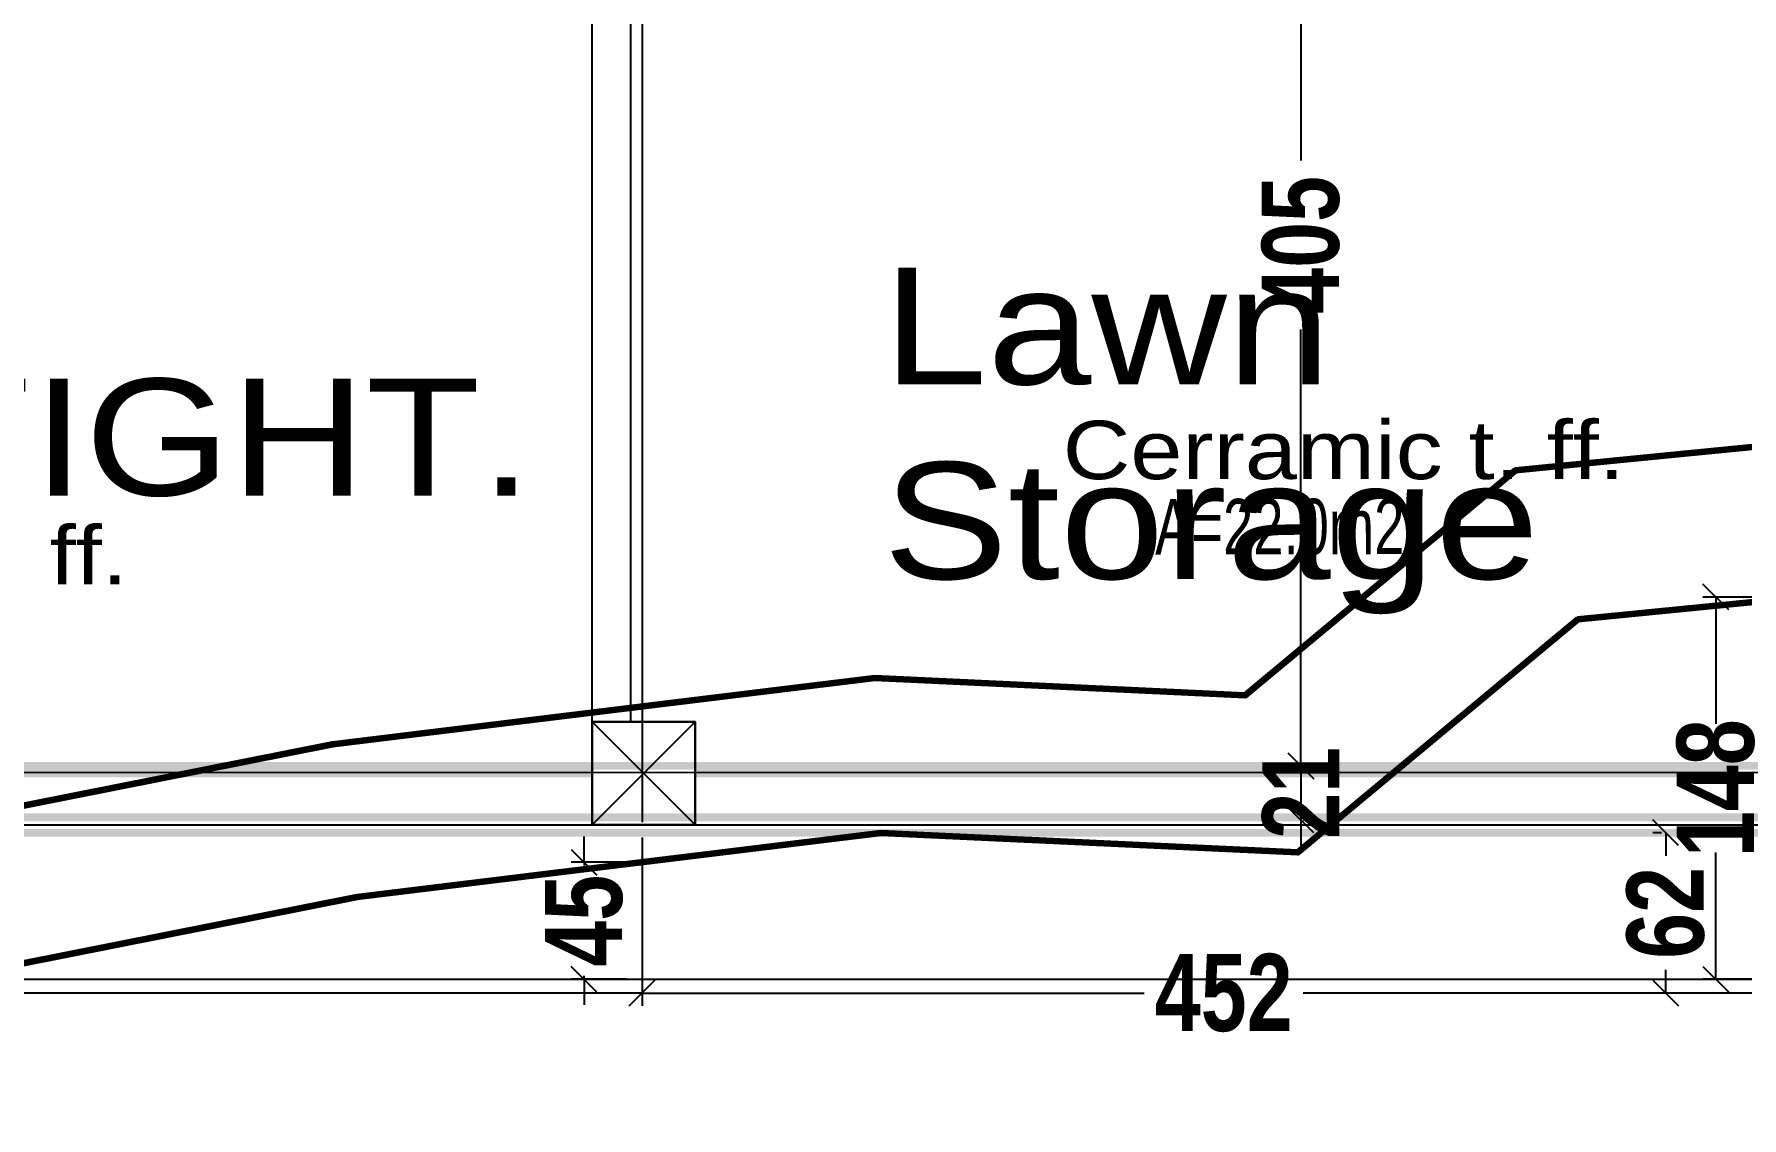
# Model space of a CAD drawing. Extents: x 250879 to 348495, y -51522 to -9360.
# Drawn here: x 337332 to 337996, y -46093 to -45672 of the extents above; entities that cross this region are included whole.
import ezdxf

# ---------------------------------------------------------------- set-up
doc = ezdxf.new("R2010")
doc.units = 0
doc.layers.get('0').update_dxf_attribs({"linetype": 'CONTINUOUS'})
doc.layers.get('DEFPOINTS').update_dxf_attribs({"color": 9, "linetype": 'CONTINUOUS'})
for name, color, linetype, lineweight in [('A-text finishing', 6, 'CONTINUOUS', 13), ('A-text function', 30, 'CONTINUOUS', 20), ('excavation border', 5, 'CONTINUOUS', 30), ('VIS', 8, 'CONTINUOUS', 18)]:
    doc.layers.add(name, color=color, linetype=linetype, lineweight=lineweight)
for name, color, linetype in [('AXIS', 1, 'CONTINUOUS'), ('COLUMN', 5, 'CONTINUOUS'), ('TEXT', 3, 'CONTINUOUS'), ('WALL', 7, 'CONTINUOUS')]:
    doc.layers.add(name, color=color, linetype=linetype)
doc.styles.add('ARIAL', font='BOD_CR.TTF', dxfattribs={"width": 1.2})
doc.styles.add('CITYBLUEPRINT', font='cityb___.ttf', dxfattribs={"width": 0.8})
doc.styles.get("Standard").update_dxf_attribs({"font": 'sanss___.ttf', "height": 15})
doc.dimstyles.new('50', dxfattribs={"dimtxt": 30, "dimasz": 10, "dimexe": 5, "dimexo": 6, "dimgap": 5, "dimtad": 0, "dimdec": 0, "dimdsep": 46, "dimtxsty": 'CITYBLUEPRINT', "dimblk1": 'OBLIQUE', "dimblk2": 'OBLIQUE', "dimsah": 1, "dimcen": 0.05, "dimdle": 0.03, "dimclrd": 24, "dimclre": 22, "dimclrt": 30, "dimadec": 0, "dimazin": 0, "dimtfac": 1, "dimtdec": 0, "dimtix": 1, "dimtmove": 0, "dimatfit": 3, "dimldrblk": 'OBLIQUE', "dimfxl": 1, "dimtolj": 1, "dimtzin": 0, "dimarcsym": 0})
doc.dimstyles.new('STANDARD$0', dxfattribs={"dimscale": 0, "dimtxt": 12, "dimasz": 8, "dimexe": 15, "dimexo": 0.0625, "dimgap": 2, "dimtad": 1, "dimdec": 0, "dimzin": 0, "dimdsep": 46, "dimtxsty": 'Standard', "dimblk1": 'ARCHTICK', "dimblk2": 'ARCHTICK', "dimsah": 1, "dimcen": 0.09, "dimdle": 15, "dimclrd": 3, "dimclre": 3, "dimclrt": 3, "dimazin": 0, "dimtfac": 1, "dimtdec": 0, "dimtofl": 0, "dimtmove": 1, "dimatfit": 3, "dimldrblk": 'ARCHTICK', "dimfxl": 1.0455, "dimfxlon": 1, "dimtolj": 1, "dimtzin": 0, "dimarcsym": 0})

# ---------------------------------------------------------------- blocks, each defined once
blk = doc.blocks.new('_ARCHTICK')
at = {"color": 0, "linetype": 'ByBlock', "const_width": 0.15}
blk.add_lwpolyline([(-0.5, -0.5), (0.5, 0.5)], dxfattribs=at)
blk = doc.blocks.new('*D2178')
at = {"layer": 'DEFPOINTS', "color": 0, "linetype": 'Continuous', "transparency": 16777216}
for p in [(338889.85, -45636.95), (338975.48, -45774.45), (337957.81, -46217.39)]:
    blk.add_point(p, dxfattribs=at)
at = {"layer": 'WALL', "color": 3, "linetype": 'Continuous', "lineweight": -2, "transparency": 16777216}
for p, q in [((338030.71, -46362.82), (338988.21, -45766.52)), ((338974.93, -45773.56), (338983.41, -45787.18)), ((338042.89, -46354), (338051.37, -46367.62))]:
    blk.add_line(p, q, dxfattribs=at)
at = {"layer": 'WALL', "color": 3, "linetype": 'Continuous', "lineweight": -2, "transparency": 16777216, "xscale": 8, "yscale": 8, "zscale": 8}
for p, rotation in [((338975.48, -45774.45), 31.91311431411651), ((338043.44, -46354.89), 211.9131143141165)]:
    blk.add_blockref('_ARCHTICK', p, dxfattribs=dict(at, rotation=rotation))
at = {"layer": 'WALL', "color": 3, "linetype": 'Continuous', "transparency": 16777216, "insert": (338504.32, -46056.41), "char_height": 15, "attachment_point": 5, "rotation": 31.91311}
blk.add_mtext('\\A1;1098', dxfattribs=at)
blk = doc.blocks.new('cbcb')
at = {"layer": 'AXIS'}
blk.add_line((328671.27, -10741.78), (328670.74, -14326.06), dxfattribs=at)
blk = doc.blocks.new('_Oblique')
at = {"color": 0, "lineweight": -2}
blk.add_line((-0.5, -0.5), (0.5, 0.5), dxfattribs=at)
blk = doc.blocks.new('*D2204')
at = {"layer": 'DEFPOINTS', "color": 0, "linetype": 'Continuous', "transparency": 16777216}
for p in [(337821.29, -45551.72), (337821.29, -45956.51), (337824.18, -45956.51)]:
    blk.add_point(p, dxfattribs=at)
at = {"layer": 'VIS', "color": 24, "linetype": 'Continuous', "lineweight": -2, "transparency": 16777216}
for p, q in [((337824.18, -45551.69), (337824.18, -45721.29)), ((337824.18, -45956.54), (337824.18, -45786.94))]:
    blk.add_line(p, q, dxfattribs=at)
at = {"layer": 'VIS', "color": 22, "linetype": 'Continuous', "lineweight": -2, "transparency": 16777216}
for p, q in [((337827.29, -45551.72), (337829.18, -45551.72)), ((337827.29, -45956.51), (337829.18, -45956.51))]:
    blk.add_line(p, q, dxfattribs=at)
at = {"layer": 'VIS', "color": 24, "linetype": 'Continuous', "lineweight": -2, "transparency": 16777216, "xscale": 10, "yscale": 10, "zscale": 10}
for p, rotation in [((337824.18, -45551.72), 90), ((337824.18, -45956.51), 270)]:
    blk.add_blockref('_Oblique', p, dxfattribs=dict(at, rotation=rotation))
at = {"layer": 'VIS', "color": 30, "linetype": 'Continuous', "lineweight": 5, "transparency": 16777216, "insert": (337824.18, -45754.11), "char_height": 30, "attachment_point": 5, "rotation": 90, "style": 'CITYBLUEPRINT'}
blk.add_mtext('\\A1;405', dxfattribs=at)
blk = doc.blocks.new('*D2205')
at = {"layer": 'DEFPOINTS', "color": 0, "linetype": 'Continuous', "transparency": 16777216}
for p in [(337821.29, -45956.51), (337819.18, -45977.51), (337824.18, -45977.51)]:
    blk.add_point(p, dxfattribs=at)
at = {"layer": 'VIS', "color": 24, "linetype": 'Continuous', "lineweight": -2, "transparency": 16777216}
for p, q in [((337824.18, -45956.51), (337824.18, -45946.51)), ((337824.18, -45956.51), (337824.18, -45977.51)), ((337824.18, -45977.51), (337824.18, -45987.51))]:
    blk.add_line(p, q, dxfattribs=at)
at = {"layer": 'VIS', "color": 22, "linetype": 'Continuous', "lineweight": -2, "transparency": 16777216}
for p, q in [((337827.29, -45956.51), (337829.18, -45956.51)), ((337825.18, -45977.51), (337829.18, -45977.51))]:
    blk.add_line(p, q, dxfattribs=at)
at = {"layer": 'VIS', "color": 24, "linetype": 'Continuous', "lineweight": -2, "transparency": 16777216, "xscale": 10, "yscale": 10, "zscale": 10}
for p, rotation in [((337824.18, -45956.51), 270), ((337824.18, -45977.51), 90)]:
    blk.add_blockref('_Oblique', p, dxfattribs=dict(at, rotation=rotation))
at = {"layer": 'VIS', "color": 30, "linetype": 'Continuous', "lineweight": 5, "transparency": 16777216, "insert": (337824.18, -45967.01), "char_height": 30, "attachment_point": 5, "rotation": 90, "style": 'CITYBLUEPRINT'}
blk.add_mtext('\\A1;21', dxfattribs=at)
blk = doc.blocks.new('*D2259')
at = {"layer": 'DEFPOINTS', "color": 0, "linetype": 'Continuous', "transparency": 16777216}
for p in [(336927.92, -45978.41), (337568.24, -45978.41), (337568.24, -46044.79)]:
    blk.add_point(p, dxfattribs=at)
at = {"layer": 'VIS', "color": 22, "linetype": 'Continuous', "lineweight": -2, "transparency": 16777216}
for p, q in [((336927.92, -45984.41), (336927.92, -46049.79)), ((337568.24, -45984.41), (337568.24, -46049.79))]:
    blk.add_line(p, q, dxfattribs=at)
at = {"layer": 'VIS', "color": 24, "linetype": 'Continuous', "lineweight": -2, "transparency": 16777216}
for p, q in [((336927.89, -46044.79), (337214.58, -46044.79)), ((337568.27, -46044.79), (337281.57, -46044.79))]:
    blk.add_line(p, q, dxfattribs=at)
at = {"layer": 'VIS', "color": 24, "linetype": 'Continuous', "lineweight": -2, "transparency": 16777216, "xscale": 10, "yscale": 10, "zscale": 10, "rotation": 180}
blk.add_blockref('_Oblique', (336927.92, -46044.79), dxfattribs=at)
at = {"layer": 'VIS', "color": 24, "linetype": 'Continuous', "lineweight": -2, "transparency": 16777216, "xscale": 10, "yscale": 10, "zscale": 10}
blk.add_blockref('_Oblique', (337568.24, -46044.79), dxfattribs=at)
at = {"layer": 'VIS', "color": 30, "linetype": 'Continuous', "lineweight": 5, "transparency": 16777216, "insert": (337248.08, -46044.79), "char_height": 30, "attachment_point": 5, "style": 'CITYBLUEPRINT'}
blk.add_mtext('\\A1;640', dxfattribs=at)
blk = doc.blocks.new('*D2260')
at = {"layer": 'DEFPOINTS', "color": 0, "linetype": 'Continuous', "transparency": 16777216}
for p in [(338020.19, -45962.08), (337568.24, -45978.41), (338020.19, -46044.79)]:
    blk.add_point(p, dxfattribs=at)
at = {"layer": 'VIS', "color": 22, "linetype": 'Continuous', "lineweight": -2, "transparency": 16777216}
for p, q in [((338020.19, -45968.08), (338020.19, -46049.79)), ((337568.24, -45984.41), (337568.24, -46049.79))]:
    blk.add_line(p, q, dxfattribs=at)
at = {"layer": 'VIS', "color": 24, "linetype": 'Continuous', "lineweight": -2, "transparency": 16777216}
for p, q in [((337568.21, -46044.79), (337763.34, -46044.79)), ((338020.22, -46044.79), (337825.08, -46044.79))]:
    blk.add_line(p, q, dxfattribs=at)
at = {"layer": 'VIS', "color": 24, "linetype": 'Continuous', "lineweight": -2, "transparency": 16777216, "xscale": 10, "yscale": 10, "zscale": 10, "rotation": 180}
blk.add_blockref('_Oblique', (337568.24, -46044.79), dxfattribs=at)
at = {"layer": 'VIS', "color": 24, "linetype": 'Continuous', "lineweight": -2, "transparency": 16777216, "xscale": 10, "yscale": 10, "zscale": 10}
blk.add_blockref('_Oblique', (338020.19, -46044.79), dxfattribs=at)
at = {"layer": 'VIS', "color": 30, "linetype": 'Continuous', "lineweight": 5, "transparency": 16777216, "insert": (337794.21, -46044.79), "char_height": 30, "attachment_point": 5, "style": 'CITYBLUEPRINT'}
blk.add_mtext('\\A1;452', dxfattribs=at)
blk = doc.blocks.new('*D2277')
at = {"layer": 'DEFPOINTS', "color": 0, "linetype": 'Continuous', "transparency": 16777216}
for p in [(337545.67, -45993.96), (337568.24, -45993.96), (337568.24, -46039.43)]:
    blk.add_point(p, dxfattribs=at)
at = {"layer": 'WALL', "color": 24, "linetype": 'Continuous', "lineweight": -2, "transparency": 16777216}
for p, q in [((337545.67, -45993.96), (337545.67, -45983.96)), ((337545.67, -45993.96), (337545.67, -45995.22)), ((337545.67, -46039.43), (337545.67, -46038.16)), ((337545.67, -46039.43), (337545.67, -46049.43))]:
    blk.add_line(p, q, dxfattribs=at)
at = {"layer": 'WALL', "color": 22, "linetype": 'Continuous', "lineweight": -2, "transparency": 16777216}
for p, q in [((337562.24, -45993.96), (337540.67, -45993.96)), ((337562.24, -46039.43), (337540.67, -46039.43))]:
    blk.add_line(p, q, dxfattribs=at)
at = {"layer": 'WALL', "color": 24, "linetype": 'Continuous', "lineweight": -2, "transparency": 16777216, "xscale": 10, "yscale": 10, "zscale": 10}
for p, rotation in [((337545.67, -45993.96), 270), ((337545.67, -46039.43), 90)]:
    blk.add_blockref('_Oblique', p, dxfattribs=dict(at, rotation=rotation))
at = {"layer": 'WALL', "color": 30, "linetype": 'Continuous', "transparency": 16777216, "insert": (337545.67, -46016.69), "char_height": 30, "attachment_point": 5, "rotation": 90, "style": 'CITYBLUEPRINT'}
blk.add_mtext('\\A1;45', dxfattribs=at)
blk = doc.blocks.new('*D2278')
at = {"layer": 'DEFPOINTS', "color": 0, "linetype": 'Continuous', "transparency": 16777216}
for p in [(337970.26, -45982.51), (337965.94, -46044.79), (337970.26, -46044.79)]:
    blk.add_point(p, dxfattribs=at)
at = {"layer": 'WALL', "color": 22, "linetype": 'Continuous', "lineweight": -2, "transparency": 16777216}
for p, q in [((337964.26, -45982.51), (337960.94, -45982.51)), ((337964.26, -46044.79), (337960.94, -46044.79))]:
    blk.add_line(p, q, dxfattribs=at)
at = {"layer": 'WALL', "color": 24, "linetype": 'Continuous', "lineweight": -2, "transparency": 16777216}
for p, q in [((337965.94, -45982.48), (337965.94, -45991.51)), ((337965.94, -46044.82), (337965.94, -46035.79))]:
    blk.add_line(p, q, dxfattribs=at)
at = {"layer": 'WALL', "color": 24, "linetype": 'Continuous', "lineweight": -2, "transparency": 16777216, "xscale": 10, "yscale": 10, "zscale": 10}
for p, rotation in [((337965.94, -45982.51), 90), ((337965.94, -46044.79), 270)]:
    blk.add_blockref('_Oblique', p, dxfattribs=dict(at, rotation=rotation))
at = {"layer": 'WALL', "color": 30, "linetype": 'Continuous', "transparency": 16777216, "insert": (337965.94, -46013.65), "char_height": 30, "attachment_point": 5, "rotation": 90, "style": 'CITYBLUEPRINT'}
blk.add_mtext('\\A1;62', dxfattribs=at)
blk = doc.blocks.new('*D2279')
at = {"layer": 'DEFPOINTS', "color": 0, "linetype": 'Continuous', "transparency": 16777216}
for p in [(337985.42, -45890.95), (338020.2, -45890.95), (338039.1, -46039.43)]:
    blk.add_point(p, dxfattribs=at)
at = {"layer": 'WALL', "color": 22, "linetype": 'Continuous', "lineweight": -2, "transparency": 16777216}
for p, q in [((338014.2, -45890.95), (337980.42, -45890.95)), ((338033.1, -46039.43), (337980.42, -46039.43))]:
    blk.add_line(p, q, dxfattribs=at)
at = {"layer": 'WALL', "color": 24, "linetype": 'Continuous', "lineweight": -2, "transparency": 16777216}
for p, q in [((337985.42, -45890.92), (337985.42, -45940.18)), ((337985.42, -46039.46), (337985.42, -45990.2))]:
    blk.add_line(p, q, dxfattribs=at)
at = {"layer": 'WALL', "color": 24, "linetype": 'Continuous', "lineweight": -2, "transparency": 16777216, "xscale": 10, "yscale": 10, "zscale": 10}
for p, rotation in [((337985.42, -45890.95), 90), ((337985.42, -46039.43), 270)]:
    blk.add_blockref('_Oblique', p, dxfattribs=dict(at, rotation=rotation))
at = {"layer": 'WALL', "color": 30, "linetype": 'Continuous', "transparency": 16777216, "insert": (337985.42, -45965.19), "char_height": 30, "attachment_point": 5, "rotation": 90, "style": 'CITYBLUEPRINT'}
blk.add_mtext('\\A1;148', dxfattribs=at)

msp = doc.modelspace()

# ---------------------------------------------------------------- linework, layer by layer
at = {"layer": 'AXIS', "ltscale": 3}
for p, q in [((337588.87763, -45979.42528), (337548.87763, -45939.42528)), ((337548.87763, -45979.42528), (337588.87763, -45939.42528))]:
    msp.add_line(p, q, dxfattribs=at)
at = {"layer": 'AXIS'}
msp.add_line((336131.96885, -45959.42534), (338478.33297, -45958.9107), dxfattribs=at)
at = {"layer": 'COLUMN'}
for points in [[(337588.87763, -45979.42528), (337588.87763, -45939.42528), (337548.87763, -45939.42528), (337548.87763, -45979.42528), (337588.87763, -45979.42528)], [(337548.87763, -45979.42528), (337548.87763, -45939.42528), (337588.87763, -45939.42528), (337588.87763, -45979.42528), (337548.87763, -45979.42528)]]:
    msp.add_lwpolyline(points, dxfattribs=at)
at = {"layer": 'excavation border', "lineweight": 200}
for points in [[(338632.48543, -44157.76945), (338644.18743, -44325.50981), (338669.02007, -44485.61641), (338726.60234, -44731.95067), (338759.58051, -44911.0076), (338753.58409, -45112.50938), (338784.93315, -45298.57035), (338778.95463, -45482.7343), (338737.53235, -45647.10117), (338694.93913, -45704.04436), (338615.44955, -45767.98607), (338513.32415, -45810.10648), (338356.50892, -45848.41851), (338108.96676, -45882.22529), (337931.73673, -45899.64172), (337822.97973, -45990.15559), (337660.97814, -45982.62223), (337457.47734, -46007.49354), (337307.41813, -46037.28769)], [(338573.09503, -44168.59798), (338584.50885, -44332.20753), (338610.0775, -44497.05947), (338667.85294, -44744.22012), (338699.41727, -44915.60051), (338693.43457, -45116.64123), (338724.77003, -45302.62149), (338719.19574, -45474.33362), (338682.28812, -45620.78596), (338651.42992, -45662.0405), (338584.57953, -45715.8152), (338494.65872, -45752.90198), (338345.29931, -45789.39245), (338101.97088, -45822.62377), (337907.52353, -45841.73214), (337802.50044, -45929.13843), (337658.71632, -45922.45222), (337447.98234, -45948.20754), (337296.47522, -45978.28917)]]:
    msp.add_lwpolyline(points, dxfattribs=at)
at = {"layer": 'WALL', "linetype": 'Continuous'}
for p, q in [((337548.87763, -45939.42528), (337548.87763, -45555.8832)), ((337563.87763, -45939.42528), (337563.87763, -45555.8832))]:
    msp.add_line(p, q, dxfattribs=at)
at = {"layer": 'WALL', "color": 4, "linetype": 'Continuous'}
for p in [(336455.44042, -45979.42534), (336455.44042, -46039.42534)]:
    msp.add_xline(p, (1, 0), dxfattribs=at)
at = {"layer": 'WALL', "linetype": 'Continuous', "ltscale": 3, "const_width": 3}
for points in [[(338033.60346, -45956.51067), (336303.6533, -45956.51067)], [(336948.5587, -45959.42528), (337548.87763, -45959.42528)], [(337588.87763, -45959.42528), (337989.35451, -45959.42528)], [(338032.26639, -45976.51067), (336283.6533, -45976.51067)]]:
    msp.add_lwpolyline(points, dxfattribs=at)
at = {"layer": 'WALL', "linetype": 'Continuous', "const_width": 3}
msp.add_lwpolyline([(336303.6533, -45956.51067), (338033.60346, -45956.51067)], dxfattribs=at)
at = {"layer": 'WALL', "color": 6, "linetype": 'Continuous', "const_width": 3}
msp.add_lwpolyline([(338032.26639, -45982.51067), (336283.17184, -45982.51067)], dxfattribs=at)

# ---------------------------------------------------------------- block references
at = {"layer": 'VIS', "linetype": 'Continuous', "lineweight": 5}
msp.add_blockref('cbcb', (8897.49344, -31652.34999), dxfattribs=at)

# ---------------------------------------------------------------- texts
at = {"layer": 'A-text finishing', "style": 'ARIAL', "width": 1.2}
for p in [(337731.65376, -45845.13494), (337150.03921, -45886.01586)]:
    msp.add_text('Cerramic t. ff.', height=22.68, dxfattribs=at).set_placement(p)
at = {"layer": 'A-text function', "char_height": 45.36, "attachment_point": 1, "style": 'ARIAL'}
for s, insert, width in [('Lawn Storage', (337661.84749, -45762.94337), 318.6022133), ('FIRE FIGHT.', (337101.01894, -45806.13071), 1374.19264)]:
    msp.add_mtext(s, dxfattribs=dict(at, insert=insert, width=width))
at = {"layer": 'TEXT', "width": 0.7}
msp.add_text('A=22.0m2', height=21.6, rotation=0.12694545, dxfattribs=at).set_placement((337767.55668, -45874.46874))

# ---------------------------------------------------------------- dimensions: what is measured, and where the dimension line sits
at = {"layer": 'VIS', "linetype": 'Continuous', "lineweight": 5}
for base, p1, p2, picture, middle in [((337824.18163, -45956.51067), (337821.28685, -45551.71862), (337821.28685, -45956.51067), '*D2204', (337824.18163, -45754.11464)), ((337824.18163, -45977.51067), (337821.28685, -45956.51067), (337819.18163, -45977.51067), '*D2205', (337824.18163, -45967.01067))]:
    dim = msp.add_linear_dim(base=base, p1=p1, p2=p2, angle=90, dimstyle='50', override={"dimtmove": 1}, dxfattribs=at)
    dim.commit()
    dim.dimension.update_dxf_attribs({"geometry": picture, "text_midpoint": middle})
for base, p1, p2, picture, middle in [((338020.18762, -46044.7903), (337568.23627, -45978.41263), (338020.18762, -45962.07733), '*D2260', (337794.21194, -46044.7903)), ((337568.23627, -46044.7903), (336927.91735, -45978.41263), (337568.23627, -45978.41263), '*D2259', (337248.07681, -46044.7903))]:
    dim = msp.add_linear_dim(base=base, p1=p1, p2=p2, dimstyle='50', override={"dimtmove": 1}, dxfattribs=at)
    dim.commit()
    dim.dimension.update_dxf_attribs({"geometry": picture, "text_midpoint": middle})
at = {"layer": 'WALL', "linetype": 'Continuous'}
dim = msp.add_aligned_dim(p1=(337957.81322, -46217.38944), p2=(338889.8513, -45636.95081), distance=-161.98205, dimstyle='STANDARD$0', override={"dimscale": 1}, dxfattribs=at)
dim.commit()
dim.dimension.update_dxf_attribs({"geometry": '*D2178', "text_midpoint": (338504.3196, -46056.41249)})
at = {"layer": 'WALL', "color": 4, "linetype": 'Continuous'}
for base, p1, p2, picture, middle in [((337985.42381, -45890.9486), (338039.10336, -46039.42534), (338020.1981, -45890.9486), '*D2279', (337985.42381, -45965.18697)), ((337965.94317, -46044.7903), (337970.25722, -45982.51067), (337970.25722, -46044.7903), '*D2278', (337965.94317, -46013.65049)), ((337545.67042, -45993.95689), (337568.23627, -46039.42534), (337568.23627, -45993.95689), '*D2277', (337545.67042, -46016.69111))]:
    dim = msp.add_linear_dim(base=base, p1=p1, p2=p2, angle=90, dimstyle='50', dxfattribs=at)
    dim.commit()
    dim.dimension.update_dxf_attribs({"geometry": picture, "text_midpoint": middle})

doc.saveas('drawing.dxf')
